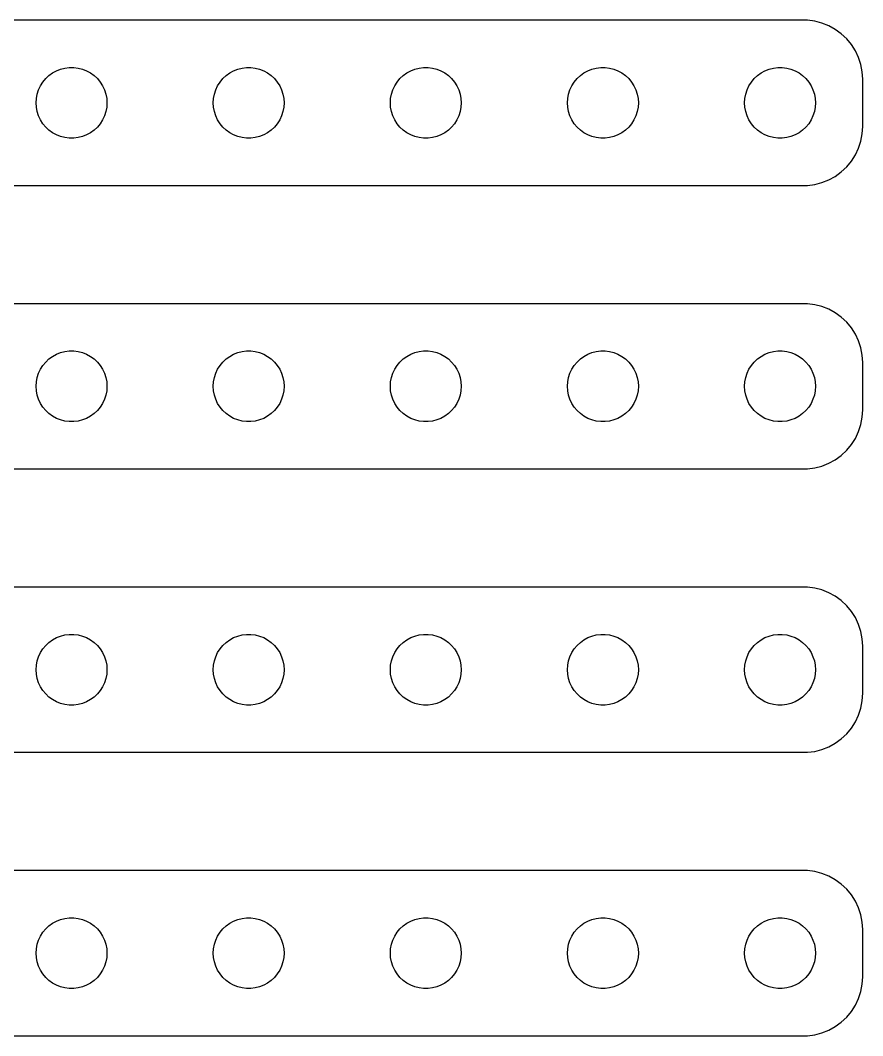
# Model space of a CAD drawing. Header units: metres. Extents: x -67 to 67, y 65 to 151.
# Drawn here: x -4.3 to 67, y 65 to 151 of the extents above; entities that cross this region are included whole.
import ezdxf

# ---------------------------------------------------------------- set-up
doc = ezdxf.new("R2010")
doc.units = ezdxf.units.M

msp = doc.modelspace()

# ---------------------------------------------------------------- linework, layer by layer
for p, q in [((62.3139, 150.99), (-62.3139, 150.99)), ((62.9369, 150.911), (62.3139, 150.99)), ((63.5451, 150.755), (62.9369, 150.911)), ((64.1289, 150.524), (63.5451, 150.755)), ((64.6791, 150.222), (64.1289, 150.524)), ((65.1871, 149.853), (64.6791, 150.222)), ((65.6448, 149.423), (65.1871, 149.853)), ((66.0451, 148.939), (65.6448, 149.423)), ((66.3815, 148.409), (66.0451, 148.939)), ((66.6489, 147.841), (66.3815, 148.409)), ((66.8429, 147.243), (66.6489, 147.841)), ((66.9606, 146.627), (66.8429, 147.243)), ((-2.1869, 146.054), (-1.91226, 146.312)), ((-1.91226, 146.312), (-1.60747, 146.533)), ((-1.60747, 146.533), (-1.27733, 146.714)), ((-1.27733, 146.714), (-0.92705, 146.853)), ((-0.92705, 146.853), (-0.56213, 146.947)), ((-0.56213, 146.947), (-0.18837, 146.994)), ((-0.18837, 146.994), (0.18837, 146.994)), ((0.18837, 146.994), (0.56213, 146.947)), ((0.56213, 146.947), (0.92705, 146.853)), ((0.92705, 146.853), (1.27733, 146.714)), ((1.27733, 146.714), (1.60747, 146.533)), ((1.60747, 146.533), (1.91226, 146.312)), ((1.91226, 146.312), (2.1869, 146.054)), ((12.8131, 146.054), (13.0877, 146.312)), ((13.0877, 146.312), (13.3925, 146.533)), ((13.3925, 146.533), (13.7227, 146.714)), ((13.7227, 146.714), (14.0729, 146.853)), ((14.0729, 146.853), (14.4379, 146.947)), ((14.4379, 146.947), (14.8116, 146.994)), ((14.8116, 146.994), (15.1884, 146.994)), ((15.1884, 146.994), (15.5621, 146.947)), ((15.5621, 146.947), (15.927, 146.853)), ((15.927, 146.853), (16.2773, 146.714)), ((16.2773, 146.714), (16.6075, 146.533)), ((16.6075, 146.533), (16.9123, 146.312)), ((16.9123, 146.312), (17.1869, 146.054)), ((27.8131, 146.054), (28.0877, 146.312)), ((28.0877, 146.312), (28.3925, 146.533)), ((28.3925, 146.533), (28.7227, 146.714)), ((28.7227, 146.714), (29.0729, 146.853)), ((29.0729, 146.853), (29.4379, 146.947)), ((29.4379, 146.947), (29.8116, 146.994)), ((29.8116, 146.994), (30.1884, 146.994)), ((30.1884, 146.994), (30.5621, 146.947)), ((30.5621, 146.947), (30.927, 146.853)), ((30.927, 146.853), (31.2773, 146.714)), ((31.2773, 146.714), (31.6075, 146.533)), ((31.6075, 146.533), (31.9123, 146.312)), ((31.9123, 146.312), (32.1869, 146.054)), ((42.8131, 146.054), (43.0877, 146.312)), ((43.0877, 146.312), (43.3925, 146.533)), ((43.3925, 146.533), (43.7227, 146.714)), ((43.7227, 146.714), (44.0729, 146.853)), ((44.0729, 146.853), (44.4379, 146.947)), ((44.4379, 146.947), (44.8116, 146.994)), ((44.8116, 146.994), (45.1884, 146.994)), ((45.1884, 146.994), (45.5621, 146.947)), ((45.5621, 146.947), (45.927, 146.853)), ((45.927, 146.853), (46.2773, 146.714)), ((46.2773, 146.714), (46.6075, 146.533)), ((46.6075, 146.533), (46.9123, 146.312)), ((46.9123, 146.312), (47.1869, 146.054)), ((57.8131, 146.054), (58.0877, 146.312)), ((58.0877, 146.312), (58.3925, 146.533)), ((58.3925, 146.533), (58.7227, 146.714)), ((58.7227, 146.714), (59.0729, 146.853)), ((59.0729, 146.853), (59.4379, 146.947)), ((59.4379, 146.947), (59.8116, 146.994)), ((59.8116, 146.994), (60.1884, 146.994)), ((60.1884, 146.994), (60.5621, 146.947)), ((60.5621, 146.947), (60.927, 146.853)), ((60.927, 146.853), (61.2773, 146.714)), ((61.2773, 146.714), (61.6075, 146.533)), ((61.6075, 146.533), (61.9123, 146.312)), ((61.9123, 146.312), (62.1869, 146.054)), ((67, 146), (66.9606, 146.627)), ((-2.78932, 145.104), (-2.62891, 145.445)), ((-2.62891, 145.445), (-2.42705, 145.763)), ((-2.42705, 145.763), (-2.1869, 146.054)), ((2.1869, 146.054), (2.42705, 145.763)), ((2.42705, 145.763), (2.62891, 145.445)), ((2.62891, 145.445), (2.78932, 145.104)), ((12.2107, 145.104), (12.3711, 145.445)), ((12.3711, 145.445), (12.5729, 145.763)), ((12.5729, 145.763), (12.8131, 146.054)), ((17.1869, 146.054), (17.427, 145.763)), ((17.427, 145.763), (17.6289, 145.445)), ((17.6289, 145.445), (17.7893, 145.104)), ((27.2107, 145.104), (27.3711, 145.445)), ((27.3711, 145.445), (27.5729, 145.763)), ((27.5729, 145.763), (27.8131, 146.054)), ((32.1869, 146.054), (32.427, 145.763)), ((32.427, 145.763), (32.6289, 145.445)), ((32.6289, 145.445), (32.7893, 145.104)), ((42.2107, 145.104), (42.3711, 145.445)), ((42.3711, 145.445), (42.5729, 145.763)), ((42.5729, 145.763), (42.8131, 146.054)), ((47.1869, 146.054), (47.427, 145.763)), ((47.427, 145.763), (47.6289, 145.445)), ((47.6289, 145.445), (47.7893, 145.104)), ((57.2107, 145.104), (57.3711, 145.445)), ((57.3711, 145.445), (57.5729, 145.763)), ((57.5729, 145.763), (57.8131, 146.054)), ((62.1869, 146.054), (62.427, 145.763)), ((62.427, 145.763), (62.6289, 145.445)), ((62.6289, 145.445), (62.7893, 145.104)), ((67, 142), (67, 146)), ((-2.97633, 144.376), (-2.90575, 144.746)), ((-2.90575, 144.746), (-2.78932, 145.104)), ((2.78932, 145.104), (2.90575, 144.746)), ((2.90575, 144.746), (2.97633, 144.376)), ((12.0237, 144.376), (12.0942, 144.746)), ((12.0942, 144.746), (12.2107, 145.104)), ((17.7893, 145.104), (17.9057, 144.746)), ((17.9057, 144.746), (17.9763, 144.376)), ((27.0237, 144.376), (27.0942, 144.746)), ((27.0942, 144.746), (27.2107, 145.104)), ((32.7893, 145.104), (32.9057, 144.746)), ((32.9057, 144.746), (32.9763, 144.376)), ((42.0237, 144.376), (42.0942, 144.746)), ((42.0942, 144.746), (42.2107, 145.104)), ((47.7893, 145.104), (47.9057, 144.746)), ((47.9057, 144.746), (47.9763, 144.376)), ((57.0237, 144.376), (57.0942, 144.746)), ((57.0942, 144.746), (57.2107, 145.104)), ((62.7893, 145.104), (62.9057, 144.746)), ((62.9057, 144.746), (62.9763, 144.376)), ((-3, 144), (-2.97633, 144.376)), ((-2.97633, 143.624), (-3, 144)), ((-2.90575, 143.254), (-2.97633, 143.624)), ((2.97633, 143.624), (2.90575, 143.254)), ((2.97633, 144.376), (3, 144)), ((3, 144), (2.97633, 143.624)), ((12, 144), (12.0237, 144.376)), ((12.0237, 143.624), (12, 144)), ((12.0942, 143.254), (12.0237, 143.624)), ((17.9763, 143.624), (17.9057, 143.254)), ((17.9763, 144.376), (18, 144)), ((18, 144), (17.9763, 143.624)), ((27, 144), (27.0237, 144.376)), ((27.0237, 143.624), (27, 144)), ((27.0942, 143.254), (27.0237, 143.624)), ((32.9763, 143.624), (32.9057, 143.254)), ((32.9763, 144.376), (33, 144)), ((33, 144), (32.9763, 143.624)), ((42, 144), (42.0237, 144.376)), ((42.0237, 143.624), (42, 144)), ((42.0942, 143.254), (42.0237, 143.624)), ((47.9763, 143.624), (47.9057, 143.254)), ((47.9763, 144.376), (48, 144)), ((48, 144), (47.9763, 143.624)), ((57, 144), (57.0237, 144.376)), ((57.0237, 143.624), (57, 144)), ((57.0942, 143.254), (57.0237, 143.624)), ((62.9763, 143.624), (62.9057, 143.254)), ((62.9763, 144.376), (63, 144)), ((63, 144), (62.9763, 143.624)), ((-2.78932, 142.896), (-2.90575, 143.254)), ((-2.62891, 142.555), (-2.78932, 142.896)), ((2.78932, 142.896), (2.62891, 142.555)), ((2.90575, 143.254), (2.78932, 142.896)), ((12.2107, 142.896), (12.0942, 143.254)), ((12.3711, 142.555), (12.2107, 142.896)), ((17.7893, 142.896), (17.6289, 142.555)), ((17.9057, 143.254), (17.7893, 142.896)), ((27.2107, 142.896), (27.0942, 143.254)), ((27.3711, 142.555), (27.2107, 142.896)), ((32.7893, 142.896), (32.6289, 142.555)), ((32.9057, 143.254), (32.7893, 142.896)), ((42.2107, 142.896), (42.0942, 143.254)), ((42.3711, 142.555), (42.2107, 142.896)), ((47.7893, 142.896), (47.6289, 142.555)), ((47.9057, 143.254), (47.7893, 142.896)), ((57.2107, 142.896), (57.0942, 143.254)), ((57.3711, 142.555), (57.2107, 142.896)), ((62.7893, 142.896), (62.6289, 142.555)), ((62.9057, 143.254), (62.7893, 142.896)), ((-2.42705, 142.237), (-2.62891, 142.555)), ((-2.1869, 141.946), (-2.42705, 142.237)), ((-1.91226, 141.688), (-2.1869, 141.946)), ((2.1869, 141.946), (1.91226, 141.688)), ((2.42705, 142.237), (2.1869, 141.946)), ((2.62891, 142.555), (2.42705, 142.237)), ((12.5729, 142.237), (12.3711, 142.555)), ((12.8131, 141.946), (12.5729, 142.237)), ((13.0877, 141.688), (12.8131, 141.946)), ((17.1869, 141.946), (16.9123, 141.688)), ((17.427, 142.237), (17.1869, 141.946)), ((17.6289, 142.555), (17.427, 142.237)), ((27.5729, 142.237), (27.3711, 142.555)), ((27.8131, 141.946), (27.5729, 142.237)), ((28.0877, 141.688), (27.8131, 141.946)), ((32.1869, 141.946), (31.9123, 141.688)), ((32.427, 142.237), (32.1869, 141.946)), ((32.6289, 142.555), (32.427, 142.237)), ((42.5729, 142.237), (42.3711, 142.555)), ((42.8131, 141.946), (42.5729, 142.237)), ((43.0877, 141.688), (42.8131, 141.946)), ((47.1869, 141.946), (46.9123, 141.688)), ((47.427, 142.237), (47.1869, 141.946)), ((47.6289, 142.555), (47.427, 142.237)), ((57.5729, 142.237), (57.3711, 142.555)), ((57.8131, 141.946), (57.5729, 142.237)), ((58.0877, 141.688), (57.8131, 141.946)), ((62.1869, 141.946), (61.9123, 141.688)), ((62.427, 142.237), (62.1869, 141.946)), ((62.6289, 142.555), (62.427, 142.237)), ((66.9606, 141.373), (67, 142)), ((-1.60747, 141.467), (-1.91226, 141.688)), ((-1.27733, 141.286), (-1.60747, 141.467)), ((-0.92705, 141.147), (-1.27733, 141.286)), ((-0.56213, 141.053), (-0.92705, 141.147)), ((-0.18837, 141.006), (-0.56213, 141.053)), ((0.56213, 141.053), (0.18837, 141.006)), ((0.92705, 141.147), (0.56213, 141.053)), ((1.27733, 141.286), (0.92705, 141.147)), ((1.60747, 141.467), (1.27733, 141.286)), ((1.91226, 141.688), (1.60747, 141.467)), ((13.3925, 141.467), (13.0877, 141.688)), ((13.7227, 141.286), (13.3925, 141.467)), ((14.0729, 141.147), (13.7227, 141.286)), ((14.4379, 141.053), (14.0729, 141.147)), ((14.8116, 141.006), (14.4379, 141.053)), ((15.5621, 141.053), (15.1884, 141.006)), ((15.927, 141.147), (15.5621, 141.053)), ((16.2773, 141.286), (15.927, 141.147)), ((16.6075, 141.467), (16.2773, 141.286)), ((16.9123, 141.688), (16.6075, 141.467)), ((28.3925, 141.467), (28.0877, 141.688)), ((28.7227, 141.286), (28.3925, 141.467)), ((29.0729, 141.147), (28.7227, 141.286)), ((29.4379, 141.053), (29.0729, 141.147)), ((29.8116, 141.006), (29.4379, 141.053)), ((30.5621, 141.053), (30.1884, 141.006)), ((30.927, 141.147), (30.5621, 141.053)), ((31.2773, 141.286), (30.927, 141.147)), ((31.6075, 141.467), (31.2773, 141.286)), ((31.9123, 141.688), (31.6075, 141.467)), ((43.3925, 141.467), (43.0877, 141.688)), ((43.7227, 141.286), (43.3925, 141.467)), ((44.0729, 141.147), (43.7227, 141.286)), ((44.4379, 141.053), (44.0729, 141.147)), ((44.8116, 141.006), (44.4379, 141.053)), ((45.5621, 141.053), (45.1884, 141.006)), ((45.927, 141.147), (45.5621, 141.053)), ((46.2773, 141.286), (45.927, 141.147)), ((46.6075, 141.467), (46.2773, 141.286)), ((46.9123, 141.688), (46.6075, 141.467)), ((58.3925, 141.467), (58.0877, 141.688)), ((58.7227, 141.286), (58.3925, 141.467)), ((59.0729, 141.147), (58.7227, 141.286)), ((59.4379, 141.053), (59.0729, 141.147)), ((59.8116, 141.006), (59.4379, 141.053)), ((60.5621, 141.053), (60.1884, 141.006)), ((60.927, 141.147), (60.5621, 141.053)), ((61.2773, 141.286), (60.927, 141.147)), ((61.6075, 141.467), (61.2773, 141.286)), ((61.9123, 141.688), (61.6075, 141.467)), ((66.8429, 140.757), (66.9606, 141.373)), ((0.18837, 141.006), (-0.18837, 141.006)), ((15.1884, 141.006), (14.8116, 141.006)), ((30.1884, 141.006), (29.8116, 141.006)), ((45.1884, 141.006), (44.8116, 141.006)), ((60.1884, 141.006), (59.8116, 141.006)), ((66.3815, 139.591), (66.6489, 140.159)), ((66.6489, 140.159), (66.8429, 140.757)), ((66.0451, 139.061), (66.3815, 139.591)), ((65.1871, 138.147), (65.6448, 138.577)), ((65.6448, 138.577), (66.0451, 139.061)), ((64.1289, 137.476), (64.6791, 137.778)), ((64.6791, 137.778), (65.1871, 138.147)), ((-62.3139, 137.01), (62.3139, 137.01)), ((62.3139, 137.01), (62.9369, 137.089)), ((62.9369, 137.089), (63.5451, 137.245)), ((63.5451, 137.245), (64.1289, 137.476)), ((62.3139, 126.99), (-62.3139, 126.99)), ((62.9369, 126.911), (62.3139, 126.99)), ((63.5451, 126.755), (62.9369, 126.911)), ((64.1289, 126.524), (63.5451, 126.755)), ((64.6791, 126.222), (64.1289, 126.524)), ((65.1871, 125.853), (64.6791, 126.222)), ((65.6448, 125.423), (65.1871, 125.853)), ((66.0451, 124.939), (65.6448, 125.423)), ((66.3815, 124.409), (66.0451, 124.939)), ((66.6489, 123.841), (66.3815, 124.409)), ((66.8429, 123.243), (66.6489, 123.841)), ((-0.56213, 122.947), (-0.18837, 122.994)), ((-0.18837, 122.994), (0.18837, 122.994)), ((0.18837, 122.994), (0.56213, 122.947)), ((14.4379, 122.947), (14.8116, 122.994)), ((14.8116, 122.994), (15.1884, 122.994)), ((15.1884, 122.994), (15.5621, 122.947)), ((29.4379, 122.947), (29.8116, 122.994)), ((29.8116, 122.994), (30.1884, 122.994)), ((30.1884, 122.994), (30.5621, 122.947)), ((44.4379, 122.947), (44.8116, 122.994)), ((44.8116, 122.994), (45.1884, 122.994)), ((45.1884, 122.994), (45.5621, 122.947)), ((59.4379, 122.947), (59.8116, 122.994)), ((59.8116, 122.994), (60.1884, 122.994)), ((60.1884, 122.994), (60.5621, 122.947)), ((66.9606, 122.627), (66.8429, 123.243)), ((-2.1869, 122.054), (-1.91226, 122.312)), ((-1.91226, 122.312), (-1.60747, 122.533)), ((-1.60747, 122.533), (-1.27733, 122.714)), ((-1.27733, 122.714), (-0.92705, 122.853)), ((-0.92705, 122.853), (-0.56213, 122.947)), ((0.56213, 122.947), (0.92705, 122.853)), ((0.92705, 122.853), (1.27733, 122.714)), ((1.27733, 122.714), (1.60747, 122.533)), ((1.60747, 122.533), (1.91226, 122.312)), ((1.91226, 122.312), (2.1869, 122.054)), ((12.8131, 122.054), (13.0877, 122.312)), ((13.0877, 122.312), (13.3925, 122.533)), ((13.3925, 122.533), (13.7227, 122.714)), ((13.7227, 122.714), (14.0729, 122.853)), ((14.0729, 122.853), (14.4379, 122.947)), ((15.5621, 122.947), (15.927, 122.853)), ((15.927, 122.853), (16.2773, 122.714)), ((16.2773, 122.714), (16.6075, 122.533)), ((16.6075, 122.533), (16.9123, 122.312)), ((16.9123, 122.312), (17.1869, 122.054)), ((27.8131, 122.054), (28.0877, 122.312)), ((28.0877, 122.312), (28.3925, 122.533)), ((28.3925, 122.533), (28.7227, 122.714)), ((28.7227, 122.714), (29.0729, 122.853)), ((29.0729, 122.853), (29.4379, 122.947)), ((30.5621, 122.947), (30.927, 122.853)), ((30.927, 122.853), (31.2773, 122.714)), ((31.2773, 122.714), (31.6075, 122.533)), ((31.6075, 122.533), (31.9123, 122.312)), ((31.9123, 122.312), (32.1869, 122.054)), ((42.8131, 122.054), (43.0877, 122.312)), ((43.0877, 122.312), (43.3925, 122.533)), ((43.3925, 122.533), (43.7227, 122.714)), ((43.7227, 122.714), (44.0729, 122.853)), ((44.0729, 122.853), (44.4379, 122.947)), ((45.5621, 122.947), (45.927, 122.853)), ((45.927, 122.853), (46.2773, 122.714)), ((46.2773, 122.714), (46.6075, 122.533)), ((46.6075, 122.533), (46.9123, 122.312)), ((46.9123, 122.312), (47.1869, 122.054)), ((57.8131, 122.054), (58.0877, 122.312)), ((58.0877, 122.312), (58.3925, 122.533)), ((58.3925, 122.533), (58.7227, 122.714)), ((58.7227, 122.714), (59.0729, 122.853)), ((59.0729, 122.853), (59.4379, 122.947)), ((60.5621, 122.947), (60.927, 122.853)), ((60.927, 122.853), (61.2773, 122.714)), ((61.2773, 122.714), (61.6075, 122.533)), ((61.6075, 122.533), (61.9123, 122.312)), ((61.9123, 122.312), (62.1869, 122.054)), ((67, 122), (66.9606, 122.627)), ((-2.78932, 121.104), (-2.62891, 121.445)), ((-2.62891, 121.445), (-2.42705, 121.763)), ((-2.42705, 121.763), (-2.1869, 122.054)), ((2.1869, 122.054), (2.42705, 121.763)), ((2.42705, 121.763), (2.62891, 121.445)), ((2.62891, 121.445), (2.78932, 121.104)), ((12.2107, 121.104), (12.3711, 121.445)), ((12.3711, 121.445), (12.5729, 121.763)), ((12.5729, 121.763), (12.8131, 122.054)), ((17.1869, 122.054), (17.427, 121.763)), ((17.427, 121.763), (17.6289, 121.445)), ((17.6289, 121.445), (17.7893, 121.104)), ((27.2107, 121.104), (27.3711, 121.445)), ((27.3711, 121.445), (27.5729, 121.763)), ((27.5729, 121.763), (27.8131, 122.054)), ((32.1869, 122.054), (32.427, 121.763)), ((32.427, 121.763), (32.6289, 121.445)), ((32.6289, 121.445), (32.7893, 121.104)), ((42.2107, 121.104), (42.3711, 121.445)), ((42.3711, 121.445), (42.5729, 121.763)), ((42.5729, 121.763), (42.8131, 122.054)), ((47.1869, 122.054), (47.427, 121.763)), ((47.427, 121.763), (47.6289, 121.445)), ((47.6289, 121.445), (47.7893, 121.104)), ((57.2107, 121.104), (57.3711, 121.445)), ((57.3711, 121.445), (57.5729, 121.763)), ((57.5729, 121.763), (57.8131, 122.054)), ((62.1869, 122.054), (62.427, 121.763)), ((62.427, 121.763), (62.6289, 121.445)), ((62.6289, 121.445), (62.7893, 121.104)), ((67, 118), (67, 122)), ((-3, 120), (-2.97633, 120.376)), ((-2.97633, 120.376), (-2.90575, 120.746)), ((-2.90575, 120.746), (-2.78932, 121.104)), ((2.78932, 121.104), (2.90575, 120.746)), ((2.90575, 120.746), (2.97633, 120.376)), ((2.97633, 120.376), (3, 120)), ((12, 120), (12.0237, 120.376)), ((12.0237, 120.376), (12.0942, 120.746)), ((12.0942, 120.746), (12.2107, 121.104)), ((17.7893, 121.104), (17.9057, 120.746)), ((17.9057, 120.746), (17.9763, 120.376)), ((17.9763, 120.376), (18, 120)), ((27, 120), (27.0237, 120.376)), ((27.0237, 120.376), (27.0942, 120.746)), ((27.0942, 120.746), (27.2107, 121.104)), ((32.7893, 121.104), (32.9057, 120.746)), ((32.9057, 120.746), (32.9763, 120.376)), ((32.9763, 120.376), (33, 120)), ((42, 120), (42.0237, 120.376)), ((42.0237, 120.376), (42.0942, 120.746)), ((42.0942, 120.746), (42.2107, 121.104)), ((47.7893, 121.104), (47.9057, 120.746)), ((47.9057, 120.746), (47.9763, 120.376)), ((47.9763, 120.376), (48, 120)), ((57, 120), (57.0237, 120.376)), ((57.0237, 120.376), (57.0942, 120.746)), ((57.0942, 120.746), (57.2107, 121.104)), ((62.7893, 121.104), (62.9057, 120.746)), ((62.9057, 120.746), (62.9763, 120.376)), ((62.9763, 120.376), (63, 120)), ((-2.97633, 119.624), (-3, 120)), ((-2.90575, 119.254), (-2.97633, 119.624)), ((2.97633, 119.624), (2.90575, 119.254)), ((3, 120), (2.97633, 119.624)), ((12.0237, 119.624), (12, 120)), ((12.0942, 119.254), (12.0237, 119.624)), ((17.9763, 119.624), (17.9057, 119.254)), ((18, 120), (17.9763, 119.624)), ((27.0237, 119.624), (27, 120)), ((27.0942, 119.254), (27.0237, 119.624)), ((32.9763, 119.624), (32.9057, 119.254)), ((33, 120), (32.9763, 119.624)), ((42.0237, 119.624), (42, 120)), ((42.0942, 119.254), (42.0237, 119.624)), ((47.9763, 119.624), (47.9057, 119.254)), ((48, 120), (47.9763, 119.624)), ((57.0237, 119.624), (57, 120)), ((57.0942, 119.254), (57.0237, 119.624)), ((62.9763, 119.624), (62.9057, 119.254)), ((63, 120), (62.9763, 119.624)), ((-2.78932, 118.896), (-2.90575, 119.254)), ((-2.62891, 118.555), (-2.78932, 118.896)), ((2.78932, 118.896), (2.62891, 118.555)), ((2.90575, 119.254), (2.78932, 118.896)), ((12.2107, 118.896), (12.0942, 119.254)), ((12.3711, 118.555), (12.2107, 118.896)), ((17.7893, 118.896), (17.6289, 118.555)), ((17.9057, 119.254), (17.7893, 118.896)), ((27.2107, 118.896), (27.0942, 119.254)), ((27.3711, 118.555), (27.2107, 118.896)), ((32.7893, 118.896), (32.6289, 118.555)), ((32.9057, 119.254), (32.7893, 118.896)), ((42.2107, 118.896), (42.0942, 119.254)), ((42.3711, 118.555), (42.2107, 118.896)), ((47.7893, 118.896), (47.6289, 118.555)), ((47.9057, 119.254), (47.7893, 118.896)), ((57.2107, 118.896), (57.0942, 119.254)), ((57.3711, 118.555), (57.2107, 118.896)), ((62.7893, 118.896), (62.6289, 118.555)), ((62.9057, 119.254), (62.7893, 118.896)), ((-2.42705, 118.237), (-2.62891, 118.555)), ((-2.1869, 117.946), (-2.42705, 118.237)), ((-1.91226, 117.688), (-2.1869, 117.946)), ((2.1869, 117.946), (1.91226, 117.688)), ((2.42705, 118.237), (2.1869, 117.946)), ((2.62891, 118.555), (2.42705, 118.237)), ((12.5729, 118.237), (12.3711, 118.555)), ((12.8131, 117.946), (12.5729, 118.237)), ((13.0877, 117.688), (12.8131, 117.946)), ((17.1869, 117.946), (16.9123, 117.688)), ((17.427, 118.237), (17.1869, 117.946)), ((17.6289, 118.555), (17.427, 118.237)), ((27.5729, 118.237), (27.3711, 118.555)), ((27.8131, 117.946), (27.5729, 118.237)), ((28.0877, 117.688), (27.8131, 117.946)), ((32.1869, 117.946), (31.9123, 117.688)), ((32.427, 118.237), (32.1869, 117.946)), ((32.6289, 118.555), (32.427, 118.237)), ((42.5729, 118.237), (42.3711, 118.555)), ((42.8131, 117.946), (42.5729, 118.237)), ((43.0877, 117.688), (42.8131, 117.946)), ((47.1869, 117.946), (46.9123, 117.688)), ((47.427, 118.237), (47.1869, 117.946)), ((47.6289, 118.555), (47.427, 118.237)), ((57.5729, 118.237), (57.3711, 118.555)), ((57.8131, 117.946), (57.5729, 118.237)), ((58.0877, 117.688), (57.8131, 117.946)), ((62.1869, 117.946), (61.9123, 117.688)), ((62.427, 118.237), (62.1869, 117.946)), ((62.6289, 118.555), (62.427, 118.237)), ((66.9606, 117.373), (67, 118)), ((-1.60747, 117.467), (-1.91226, 117.688)), ((-1.27733, 117.286), (-1.60747, 117.467)), ((-0.92705, 117.147), (-1.27733, 117.286)), ((-0.56213, 117.053), (-0.92705, 117.147)), ((-0.18837, 117.006), (-0.56213, 117.053)), ((0.18837, 117.006), (-0.18837, 117.006)), ((0.56213, 117.053), (0.18837, 117.006)), ((0.92705, 117.147), (0.56213, 117.053)), ((1.27733, 117.286), (0.92705, 117.147)), ((1.60747, 117.467), (1.27733, 117.286)), ((1.91226, 117.688), (1.60747, 117.467)), ((13.3925, 117.467), (13.0877, 117.688)), ((13.7227, 117.286), (13.3925, 117.467)), ((14.0729, 117.147), (13.7227, 117.286)), ((14.4379, 117.053), (14.0729, 117.147)), ((14.8116, 117.006), (14.4379, 117.053)), ((15.1884, 117.006), (14.8116, 117.006)), ((15.5621, 117.053), (15.1884, 117.006)), ((15.927, 117.147), (15.5621, 117.053)), ((16.2773, 117.286), (15.927, 117.147)), ((16.6075, 117.467), (16.2773, 117.286)), ((16.9123, 117.688), (16.6075, 117.467)), ((28.3925, 117.467), (28.0877, 117.688)), ((28.7227, 117.286), (28.3925, 117.467)), ((29.0729, 117.147), (28.7227, 117.286)), ((29.4379, 117.053), (29.0729, 117.147)), ((29.8116, 117.006), (29.4379, 117.053)), ((30.1884, 117.006), (29.8116, 117.006)), ((30.5621, 117.053), (30.1884, 117.006)), ((30.927, 117.147), (30.5621, 117.053)), ((31.2773, 117.286), (30.927, 117.147)), ((31.6075, 117.467), (31.2773, 117.286)), ((31.9123, 117.688), (31.6075, 117.467)), ((43.3925, 117.467), (43.0877, 117.688)), ((43.7227, 117.286), (43.3925, 117.467)), ((44.0729, 117.147), (43.7227, 117.286)), ((44.4379, 117.053), (44.0729, 117.147)), ((44.8116, 117.006), (44.4379, 117.053)), ((45.1884, 117.006), (44.8116, 117.006)), ((45.5621, 117.053), (45.1884, 117.006)), ((45.927, 117.147), (45.5621, 117.053)), ((46.2773, 117.286), (45.927, 117.147)), ((46.6075, 117.467), (46.2773, 117.286)), ((46.9123, 117.688), (46.6075, 117.467)), ((58.3925, 117.467), (58.0877, 117.688)), ((58.7227, 117.286), (58.3925, 117.467)), ((59.0729, 117.147), (58.7227, 117.286)), ((59.4379, 117.053), (59.0729, 117.147)), ((59.8116, 117.006), (59.4379, 117.053)), ((60.1884, 117.006), (59.8116, 117.006)), ((60.5621, 117.053), (60.1884, 117.006)), ((60.927, 117.147), (60.5621, 117.053)), ((61.2773, 117.286), (60.927, 117.147)), ((61.6075, 117.467), (61.2773, 117.286)), ((61.9123, 117.688), (61.6075, 117.467)), ((66.8429, 116.757), (66.9606, 117.373)), ((66.3815, 115.591), (66.6489, 116.159)), ((66.6489, 116.159), (66.8429, 116.757)), ((66.0451, 115.061), (66.3815, 115.591)), ((65.1871, 114.147), (65.6448, 114.577)), ((65.6448, 114.577), (66.0451, 115.061)), ((64.1289, 113.476), (64.6791, 113.778)), ((64.6791, 113.778), (65.1871, 114.147)), ((-62.3139, 113.01), (62.3139, 113.01)), ((62.3139, 113.01), (62.9369, 113.089)), ((62.9369, 113.089), (63.5451, 113.245)), ((63.5451, 113.245), (64.1289, 113.476)), ((62.3139, 102.99), (-62.3139, 102.99)), ((62.9369, 102.911), (62.3139, 102.99)), ((63.5451, 102.755), (62.9369, 102.911)), ((64.1289, 102.524), (63.5451, 102.755)), ((64.6791, 102.222), (64.1289, 102.524)), ((65.1871, 101.853), (64.6791, 102.222)), ((65.6448, 101.423), (65.1871, 101.853)), ((66.0451, 100.939), (65.6448, 101.423)), ((66.3815, 100.409), (66.0451, 100.939)), ((66.6489, 99.8406), (66.3815, 100.409)), ((66.8429, 99.2434), (66.6489, 99.8406)), ((-0.92705, 98.8532), (-0.56213, 98.9469)), ((-0.56213, 98.9469), (-0.18837, 98.9941)), ((-0.18837, 98.9941), (0.18837, 98.9941)), ((0.18837, 98.9941), (0.56213, 98.9469)), ((0.56213, 98.9469), (0.92705, 98.8532)), ((14.0729, 98.8532), (14.4379, 98.9469)), ((14.4379, 98.9469), (14.8116, 98.9941)), ((14.8116, 98.9941), (15.1884, 98.9941)), ((15.1884, 98.9941), (15.5621, 98.9469)), ((15.5621, 98.9469), (15.927, 98.8532)), ((29.0729, 98.8532), (29.4379, 98.9469)), ((29.4379, 98.9469), (29.8116, 98.9941)), ((29.8116, 98.9941), (30.1884, 98.9941)), ((30.1884, 98.9941), (30.5621, 98.9469)), ((30.5621, 98.9469), (30.927, 98.8532)), ((44.0729, 98.8532), (44.4379, 98.9469)), ((44.4379, 98.9469), (44.8116, 98.9941)), ((44.8116, 98.9941), (45.1884, 98.9941)), ((45.1884, 98.9941), (45.5621, 98.9469)), ((45.5621, 98.9469), (45.927, 98.8532)), ((59.0729, 98.8532), (59.4379, 98.9469)), ((59.4379, 98.9469), (59.8116, 98.9941)), ((59.8116, 98.9941), (60.1884, 98.9941)), ((60.1884, 98.9941), (60.5621, 98.9469)), ((60.5621, 98.9469), (60.927, 98.8532)), ((66.9606, 98.6267), (66.8429, 99.2434)), ((-2.42705, 97.7634), (-2.1869, 98.0536)), ((-2.1869, 98.0536), (-1.91226, 98.3115)), ((-1.91226, 98.3115), (-1.60747, 98.533)), ((-1.60747, 98.533), (-1.27733, 98.7145)), ((-1.27733, 98.7145), (-0.92705, 98.8532)), ((0.92705, 98.8532), (1.27733, 98.7145)), ((1.27733, 98.7145), (1.60747, 98.533)), ((1.60747, 98.533), (1.91226, 98.3115)), ((1.91226, 98.3115), (2.1869, 98.0536)), ((2.1869, 98.0536), (2.42705, 97.7634)), ((12.5729, 97.7634), (12.8131, 98.0536)), ((12.8131, 98.0536), (13.0877, 98.3115)), ((13.0877, 98.3115), (13.3925, 98.533)), ((13.3925, 98.533), (13.7227, 98.7145)), ((13.7227, 98.7145), (14.0729, 98.8532)), ((15.927, 98.8532), (16.2773, 98.7145)), ((16.2773, 98.7145), (16.6075, 98.533)), ((16.6075, 98.533), (16.9123, 98.3115)), ((16.9123, 98.3115), (17.1869, 98.0536)), ((17.1869, 98.0536), (17.427, 97.7634)), ((27.5729, 97.7634), (27.8131, 98.0536)), ((27.8131, 98.0536), (28.0877, 98.3115)), ((28.0877, 98.3115), (28.3925, 98.533)), ((28.3925, 98.533), (28.7227, 98.7145)), ((28.7227, 98.7145), (29.0729, 98.8532)), ((30.927, 98.8532), (31.2773, 98.7145)), ((31.2773, 98.7145), (31.6075, 98.533)), ((31.6075, 98.533), (31.9123, 98.3115)), ((31.9123, 98.3115), (32.1869, 98.0536)), ((32.1869, 98.0536), (32.427, 97.7634)), ((42.5729, 97.7634), (42.8131, 98.0536)), ((42.8131, 98.0536), (43.0877, 98.3115)), ((43.0877, 98.3115), (43.3925, 98.533)), ((43.3925, 98.533), (43.7227, 98.7145)), ((43.7227, 98.7145), (44.0729, 98.8532)), ((45.927, 98.8532), (46.2773, 98.7145)), ((46.2773, 98.7145), (46.6075, 98.533)), ((46.6075, 98.533), (46.9123, 98.3115)), ((46.9123, 98.3115), (47.1869, 98.0536)), ((47.1869, 98.0536), (47.427, 97.7634)), ((57.5729, 97.7634), (57.8131, 98.0536)), ((57.8131, 98.0536), (58.0877, 98.3115)), ((58.0877, 98.3115), (58.3925, 98.533)), ((58.3925, 98.533), (58.7227, 98.7145)), ((58.7227, 98.7145), (59.0729, 98.8532)), ((60.927, 98.8532), (61.2773, 98.7145)), ((61.2773, 98.7145), (61.6075, 98.533)), ((61.6075, 98.533), (61.9123, 98.3115)), ((61.9123, 98.3115), (62.1869, 98.0536)), ((62.1869, 98.0536), (62.427, 97.7634)), ((67, 98), (66.9606, 98.6267)), ((-2.78932, 97.1044), (-2.62891, 97.4453)), ((-2.62891, 97.4453), (-2.42705, 97.7634)), ((2.42705, 97.7634), (2.62891, 97.4453)), ((2.62891, 97.4453), (2.78932, 97.1044)), ((12.2107, 97.1044), (12.3711, 97.4453)), ((12.3711, 97.4453), (12.5729, 97.7634)), ((17.427, 97.7634), (17.6289, 97.4453)), ((17.6289, 97.4453), (17.7893, 97.1044)), ((27.2107, 97.1044), (27.3711, 97.4453)), ((27.3711, 97.4453), (27.5729, 97.7634)), ((32.427, 97.7634), (32.6289, 97.4453)), ((32.6289, 97.4453), (32.7893, 97.1044)), ((42.2107, 97.1044), (42.3711, 97.4453)), ((42.3711, 97.4453), (42.5729, 97.7634)), ((47.427, 97.7634), (47.6289, 97.4453)), ((47.6289, 97.4453), (47.7893, 97.1044)), ((57.2107, 97.1044), (57.3711, 97.4453)), ((57.3711, 97.4453), (57.5729, 97.7634)), ((62.427, 97.7634), (62.6289, 97.4453)), ((62.6289, 97.4453), (62.7893, 97.1044)), ((67, 94), (67, 98)), ((-3, 96), (-2.97633, 96.376)), ((-2.97633, 96.376), (-2.90575, 96.7461)), ((-2.90575, 96.7461), (-2.78932, 97.1044)), ((2.78932, 97.1044), (2.90575, 96.7461)), ((2.90575, 96.7461), (2.97633, 96.376)), ((2.97633, 96.376), (3, 96)), ((12, 96), (12.0237, 96.376)), ((12.0237, 96.376), (12.0942, 96.7461)), ((12.0942, 96.7461), (12.2107, 97.1044)), ((17.7893, 97.1044), (17.9057, 96.7461)), ((17.9057, 96.7461), (17.9763, 96.376)), ((17.9763, 96.376), (18, 96)), ((27, 96), (27.0237, 96.376)), ((27.0237, 96.376), (27.0942, 96.7461)), ((27.0942, 96.7461), (27.2107, 97.1044)), ((32.7893, 97.1044), (32.9057, 96.7461)), ((32.9057, 96.7461), (32.9763, 96.376)), ((32.9763, 96.376), (33, 96)), ((42, 96), (42.0237, 96.376)), ((42.0237, 96.376), (42.0942, 96.7461)), ((42.0942, 96.7461), (42.2107, 97.1044)), ((47.7893, 97.1044), (47.9057, 96.7461)), ((47.9057, 96.7461), (47.9763, 96.376)), ((47.9763, 96.376), (48, 96)), ((57, 96), (57.0237, 96.376)), ((57.0237, 96.376), (57.0942, 96.7461)), ((57.0942, 96.7461), (57.2107, 97.1044)), ((62.7893, 97.1044), (62.9057, 96.7461)), ((62.9057, 96.7461), (62.9763, 96.376)), ((62.9763, 96.376), (63, 96)), ((-2.97633, 95.624), (-3, 96)), ((-2.90575, 95.2539), (-2.97633, 95.624)), ((2.97633, 95.624), (2.90575, 95.2539)), ((3, 96), (2.97633, 95.624)), ((12.0237, 95.624), (12, 96)), ((12.0942, 95.2539), (12.0237, 95.624)), ((17.9763, 95.624), (17.9057, 95.2539)), ((18, 96), (17.9763, 95.624)), ((27.0237, 95.624), (27, 96)), ((27.0942, 95.2539), (27.0237, 95.624)), ((32.9763, 95.624), (32.9057, 95.2539)), ((33, 96), (32.9763, 95.624)), ((42.0237, 95.624), (42, 96)), ((42.0942, 95.2539), (42.0237, 95.624)), ((47.9763, 95.624), (47.9057, 95.2539)), ((48, 96), (47.9763, 95.624)), ((57.0237, 95.624), (57, 96)), ((57.0942, 95.2539), (57.0237, 95.624)), ((62.9763, 95.624), (62.9057, 95.2539)), ((63, 96), (62.9763, 95.624)), ((-2.78932, 94.8956), (-2.90575, 95.2539)), ((-2.62891, 94.5547), (-2.78932, 94.8956)), ((2.78932, 94.8956), (2.62891, 94.5547)), ((2.90575, 95.2539), (2.78932, 94.8956)), ((12.2107, 94.8956), (12.0942, 95.2539)), ((12.3711, 94.5547), (12.2107, 94.8956)), ((17.7893, 94.8956), (17.6289, 94.5547)), ((17.9057, 95.2539), (17.7893, 94.8956)), ((27.2107, 94.8956), (27.0942, 95.2539)), ((27.3711, 94.5547), (27.2107, 94.8956)), ((32.7893, 94.8956), (32.6289, 94.5547)), ((32.9057, 95.2539), (32.7893, 94.8956)), ((42.2107, 94.8956), (42.0942, 95.2539)), ((42.3711, 94.5547), (42.2107, 94.8956)), ((47.7893, 94.8956), (47.6289, 94.5547)), ((47.9057, 95.2539), (47.7893, 94.8956)), ((57.2107, 94.8956), (57.0942, 95.2539)), ((57.3711, 94.5547), (57.2107, 94.8956)), ((62.7893, 94.8956), (62.6289, 94.5547)), ((62.9057, 95.2539), (62.7893, 94.8956)), ((-2.42705, 94.2366), (-2.62891, 94.5547)), ((-2.1869, 93.9464), (-2.42705, 94.2366)), ((-1.91226, 93.6885), (-2.1869, 93.9464)), ((2.1869, 93.9464), (1.91226, 93.6885)), ((2.42705, 94.2366), (2.1869, 93.9464)), ((2.62891, 94.5547), (2.42705, 94.2366)), ((12.5729, 94.2366), (12.3711, 94.5547)), ((12.8131, 93.9464), (12.5729, 94.2366)), ((13.0877, 93.6885), (12.8131, 93.9464)), ((17.1869, 93.9464), (16.9123, 93.6885)), ((17.427, 94.2366), (17.1869, 93.9464)), ((17.6289, 94.5547), (17.427, 94.2366)), ((27.5729, 94.2366), (27.3711, 94.5547)), ((27.8131, 93.9464), (27.5729, 94.2366)), ((28.0877, 93.6885), (27.8131, 93.9464)), ((32.1869, 93.9464), (31.9123, 93.6885)), ((32.427, 94.2366), (32.1869, 93.9464)), ((32.6289, 94.5547), (32.427, 94.2366)), ((42.5729, 94.2366), (42.3711, 94.5547)), ((42.8131, 93.9464), (42.5729, 94.2366)), ((43.0877, 93.6885), (42.8131, 93.9464)), ((47.1869, 93.9464), (46.9123, 93.6885)), ((47.427, 94.2366), (47.1869, 93.9464)), ((47.6289, 94.5547), (47.427, 94.2366)), ((57.5729, 94.2366), (57.3711, 94.5547)), ((57.8131, 93.9464), (57.5729, 94.2366)), ((58.0877, 93.6885), (57.8131, 93.9464)), ((62.1869, 93.9464), (61.9123, 93.6885)), ((62.427, 94.2366), (62.1869, 93.9464)), ((62.6289, 94.5547), (62.427, 94.2366)), ((66.9606, 93.3733), (67, 94)), ((-1.60747, 93.467), (-1.91226, 93.6885)), ((-1.27733, 93.2855), (-1.60747, 93.467)), ((-0.92705, 93.1468), (-1.27733, 93.2855)), ((-0.56213, 93.0531), (-0.92705, 93.1468)), ((-0.18837, 93.0059), (-0.56213, 93.0531)), ((0.18837, 93.0059), (-0.18837, 93.0059)), ((0.56213, 93.0531), (0.18837, 93.0059)), ((0.92705, 93.1468), (0.56213, 93.0531)), ((1.27733, 93.2855), (0.92705, 93.1468)), ((1.60747, 93.467), (1.27733, 93.2855)), ((1.91226, 93.6885), (1.60747, 93.467)), ((13.3925, 93.467), (13.0877, 93.6885)), ((13.7227, 93.2855), (13.3925, 93.467)), ((14.0729, 93.1468), (13.7227, 93.2855)), ((14.4379, 93.0531), (14.0729, 93.1468)), ((14.8116, 93.0059), (14.4379, 93.0531)), ((15.1884, 93.0059), (14.8116, 93.0059)), ((15.5621, 93.0531), (15.1884, 93.0059)), ((15.927, 93.1468), (15.5621, 93.0531)), ((16.2773, 93.2855), (15.927, 93.1468)), ((16.6075, 93.467), (16.2773, 93.2855)), ((16.9123, 93.6885), (16.6075, 93.467)), ((28.3925, 93.467), (28.0877, 93.6885)), ((28.7227, 93.2855), (28.3925, 93.467)), ((29.0729, 93.1468), (28.7227, 93.2855)), ((29.4379, 93.0531), (29.0729, 93.1468)), ((29.8116, 93.0059), (29.4379, 93.0531)), ((30.1884, 93.0059), (29.8116, 93.0059)), ((30.5621, 93.0531), (30.1884, 93.0059)), ((30.927, 93.1468), (30.5621, 93.0531)), ((31.2773, 93.2855), (30.927, 93.1468)), ((31.6075, 93.467), (31.2773, 93.2855)), ((31.9123, 93.6885), (31.6075, 93.467)), ((43.3925, 93.467), (43.0877, 93.6885)), ((43.7227, 93.2855), (43.3925, 93.467)), ((44.0729, 93.1468), (43.7227, 93.2855)), ((44.4379, 93.0531), (44.0729, 93.1468)), ((44.8116, 93.0059), (44.4379, 93.0531)), ((45.1884, 93.0059), (44.8116, 93.0059)), ((45.5621, 93.0531), (45.1884, 93.0059)), ((45.927, 93.1468), (45.5621, 93.0531)), ((46.2773, 93.2855), (45.927, 93.1468)), ((46.6075, 93.467), (46.2773, 93.2855)), ((46.9123, 93.6885), (46.6075, 93.467)), ((58.3925, 93.467), (58.0877, 93.6885)), ((58.7227, 93.2855), (58.3925, 93.467)), ((59.0729, 93.1468), (58.7227, 93.2855)), ((59.4379, 93.0531), (59.0729, 93.1468)), ((59.8116, 93.0059), (59.4379, 93.0531)), ((60.1884, 93.0059), (59.8116, 93.0059)), ((60.5621, 93.0531), (60.1884, 93.0059)), ((60.927, 93.1468), (60.5621, 93.0531)), ((61.2773, 93.2855), (60.927, 93.1468)), ((61.6075, 93.467), (61.2773, 93.2855)), ((61.9123, 93.6885), (61.6075, 93.467)), ((66.8429, 92.7566), (66.9606, 93.3733)), ((66.3815, 91.5912), (66.6489, 92.1594)), ((66.6489, 92.1594), (66.8429, 92.7566)), ((66.0451, 91.0611), (66.3815, 91.5912)), ((65.1871, 90.1474), (65.6448, 90.5773)), ((65.6448, 90.5773), (66.0451, 91.0611)), ((63.5451, 89.2447), (64.1289, 89.4759)), ((64.1289, 89.4759), (64.6791, 89.7784)), ((64.6791, 89.7784), (65.1871, 90.1474)), ((-62.3139, 89.0099), (62.3139, 89.0099)), ((62.3139, 89.0099), (62.9369, 89.0886)), ((62.9369, 89.0886), (63.5451, 89.2447)), ((62.3139, 78.9901), (-62.3139, 78.9901)), ((62.9369, 78.9114), (62.3139, 78.9901)), ((63.5451, 78.7553), (62.9369, 78.9114)), ((64.1289, 78.5241), (63.5451, 78.7553)), ((64.6791, 78.2216), (64.1289, 78.5241)), ((65.1871, 77.8526), (64.6791, 78.2216)), ((65.6448, 77.4227), (65.1871, 77.8526)), ((66.0451, 76.9389), (65.6448, 77.4227)), ((66.3815, 76.4088), (66.0451, 76.9389)), ((66.6489, 75.8406), (66.3815, 76.4088)), ((66.8429, 75.2434), (66.6489, 75.8406)), ((-1.27733, 74.7145), (-0.92705, 74.8532)), ((-0.92705, 74.8532), (-0.56213, 74.9469)), ((-0.56213, 74.9469), (-0.18837, 74.9941)), ((-0.18837, 74.9941), (0.18837, 74.9941)), ((0.18837, 74.9941), (0.56213, 74.9469)), ((0.56213, 74.9469), (0.92705, 74.8532)), ((0.92705, 74.8532), (1.27733, 74.7145)), ((13.7227, 74.7145), (14.0729, 74.8532)), ((14.0729, 74.8532), (14.4379, 74.9469)), ((14.4379, 74.9469), (14.8116, 74.9941)), ((14.8116, 74.9941), (15.1884, 74.9941)), ((15.1884, 74.9941), (15.5621, 74.9469)), ((15.5621, 74.9469), (15.927, 74.8532)), ((15.927, 74.8532), (16.2773, 74.7145)), ((28.7227, 74.7145), (29.0729, 74.8532)), ((29.0729, 74.8532), (29.4379, 74.9469)), ((29.4379, 74.9469), (29.8116, 74.9941)), ((29.8116, 74.9941), (30.1884, 74.9941)), ((30.1884, 74.9941), (30.5621, 74.9469)), ((30.5621, 74.9469), (30.927, 74.8532)), ((30.927, 74.8532), (31.2773, 74.7145)), ((43.7227, 74.7145), (44.0729, 74.8532)), ((44.0729, 74.8532), (44.4379, 74.9469)), ((44.4379, 74.9469), (44.8116, 74.9941)), ((44.8116, 74.9941), (45.1884, 74.9941)), ((45.1884, 74.9941), (45.5621, 74.9469)), ((45.5621, 74.9469), (45.927, 74.8532)), ((45.927, 74.8532), (46.2773, 74.7145)), ((58.7227, 74.7145), (59.0729, 74.8532)), ((59.0729, 74.8532), (59.4379, 74.9469)), ((59.4379, 74.9469), (59.8116, 74.9941)), ((59.8116, 74.9941), (60.1884, 74.9941)), ((60.1884, 74.9941), (60.5621, 74.9469)), ((60.5621, 74.9469), (60.927, 74.8532)), ((60.927, 74.8532), (61.2773, 74.7145)), ((66.9606, 74.6267), (66.8429, 75.2434)), ((-2.42705, 73.7634), (-2.1869, 74.0536)), ((-2.1869, 74.0536), (-1.91226, 74.3115)), ((-1.91226, 74.3115), (-1.60747, 74.533)), ((-1.60747, 74.533), (-1.27733, 74.7145)), ((1.27733, 74.7145), (1.60747, 74.533)), ((1.60747, 74.533), (1.91226, 74.3115)), ((1.91226, 74.3115), (2.1869, 74.0536)), ((2.1869, 74.0536), (2.42705, 73.7634)), ((12.5729, 73.7634), (12.8131, 74.0536)), ((12.8131, 74.0536), (13.0877, 74.3115)), ((13.0877, 74.3115), (13.3925, 74.533)), ((13.3925, 74.533), (13.7227, 74.7145)), ((16.2773, 74.7145), (16.6075, 74.533)), ((16.6075, 74.533), (16.9123, 74.3115)), ((16.9123, 74.3115), (17.1869, 74.0536)), ((17.1869, 74.0536), (17.427, 73.7634)), ((27.5729, 73.7634), (27.8131, 74.0536)), ((27.8131, 74.0536), (28.0877, 74.3115)), ((28.0877, 74.3115), (28.3925, 74.533)), ((28.3925, 74.533), (28.7227, 74.7145)), ((31.2773, 74.7145), (31.6075, 74.533)), ((31.6075, 74.533), (31.9123, 74.3115)), ((31.9123, 74.3115), (32.1869, 74.0536)), ((32.1869, 74.0536), (32.427, 73.7634)), ((42.5729, 73.7634), (42.8131, 74.0536)), ((42.8131, 74.0536), (43.0877, 74.3115)), ((43.0877, 74.3115), (43.3925, 74.533)), ((43.3925, 74.533), (43.7227, 74.7145)), ((46.2773, 74.7145), (46.6075, 74.533)), ((46.6075, 74.533), (46.9123, 74.3115)), ((46.9123, 74.3115), (47.1869, 74.0536)), ((47.1869, 74.0536), (47.427, 73.7634)), ((57.5729, 73.7634), (57.8131, 74.0536)), ((57.8131, 74.0536), (58.0877, 74.3115)), ((58.0877, 74.3115), (58.3925, 74.533)), ((58.3925, 74.533), (58.7227, 74.7145)), ((61.2773, 74.7145), (61.6075, 74.533)), ((61.6075, 74.533), (61.9123, 74.3115)), ((61.9123, 74.3115), (62.1869, 74.0536)), ((62.1869, 74.0536), (62.427, 73.7634)), ((67, 74), (66.9606, 74.6267)), ((67, 70), (67, 74)), ((-2.90575, 72.7461), (-2.78932, 73.1044)), ((-2.78932, 73.1044), (-2.62891, 73.4453)), ((-2.62891, 73.4453), (-2.42705, 73.7634)), ((2.42705, 73.7634), (2.62891, 73.4453)), ((2.62891, 73.4453), (2.78932, 73.1044)), ((2.78932, 73.1044), (2.90575, 72.7461)), ((12.0942, 72.7461), (12.2107, 73.1044)), ((12.2107, 73.1044), (12.3711, 73.4453)), ((12.3711, 73.4453), (12.5729, 73.7634)), ((17.427, 73.7634), (17.6289, 73.4453)), ((17.6289, 73.4453), (17.7893, 73.1044)), ((17.7893, 73.1044), (17.9057, 72.7461)), ((27.0942, 72.7461), (27.2107, 73.1044)), ((27.2107, 73.1044), (27.3711, 73.4453)), ((27.3711, 73.4453), (27.5729, 73.7634)), ((32.427, 73.7634), (32.6289, 73.4453)), ((32.6289, 73.4453), (32.7893, 73.1044)), ((32.7893, 73.1044), (32.9057, 72.7461)), ((42.0942, 72.7461), (42.2107, 73.1044)), ((42.2107, 73.1044), (42.3711, 73.4453)), ((42.3711, 73.4453), (42.5729, 73.7634)), ((47.427, 73.7634), (47.6289, 73.4453)), ((47.6289, 73.4453), (47.7893, 73.1044)), ((47.7893, 73.1044), (47.9057, 72.7461)), ((57.0942, 72.7461), (57.2107, 73.1044)), ((57.2107, 73.1044), (57.3711, 73.4453)), ((57.3711, 73.4453), (57.5729, 73.7634)), ((62.427, 73.7634), (62.6289, 73.4453)), ((62.6289, 73.4453), (62.7893, 73.1044)), ((62.7893, 73.1044), (62.9057, 72.7461)), ((-3, 72), (-2.97633, 72.376)), ((-2.97633, 72.376), (-2.90575, 72.7461)), ((2.90575, 72.7461), (2.97633, 72.376)), ((2.97633, 72.376), (3, 72)), ((12, 72), (12.0237, 72.376)), ((12.0237, 72.376), (12.0942, 72.7461)), ((17.9057, 72.7461), (17.9763, 72.376)), ((17.9763, 72.376), (18, 72)), ((27, 72), (27.0237, 72.376)), ((27.0237, 72.376), (27.0942, 72.7461)), ((32.9057, 72.7461), (32.9763, 72.376)), ((32.9763, 72.376), (33, 72)), ((42, 72), (42.0237, 72.376)), ((42.0237, 72.376), (42.0942, 72.7461)), ((47.9057, 72.7461), (47.9763, 72.376)), ((47.9763, 72.376), (48, 72)), ((57, 72), (57.0237, 72.376)), ((57.0237, 72.376), (57.0942, 72.7461)), ((62.9057, 72.7461), (62.9763, 72.376)), ((62.9763, 72.376), (63, 72)), ((-2.97633, 71.624), (-3, 72)), ((-2.90575, 71.2539), (-2.97633, 71.624)), ((2.97633, 71.624), (2.90575, 71.2539)), ((3, 72), (2.97633, 71.624)), ((12.0237, 71.624), (12, 72)), ((12.0942, 71.2539), (12.0237, 71.624)), ((17.9763, 71.624), (17.9057, 71.2539)), ((18, 72), (17.9763, 71.624)), ((27.0237, 71.624), (27, 72)), ((27.0942, 71.2539), (27.0237, 71.624)), ((32.9763, 71.624), (32.9057, 71.2539)), ((33, 72), (32.9763, 71.624)), ((42.0237, 71.624), (42, 72)), ((42.0942, 71.2539), (42.0237, 71.624)), ((47.9763, 71.624), (47.9057, 71.2539)), ((48, 72), (47.9763, 71.624)), ((57.0237, 71.624), (57, 72)), ((57.0942, 71.2539), (57.0237, 71.624)), ((62.9763, 71.624), (62.9057, 71.2539)), ((63, 72), (62.9763, 71.624)), ((-2.78932, 70.8956), (-2.90575, 71.2539)), ((-2.62891, 70.5547), (-2.78932, 70.8956)), ((-2.42705, 70.2366), (-2.62891, 70.5547)), ((2.62891, 70.5547), (2.42705, 70.2366)), ((2.78932, 70.8956), (2.62891, 70.5547)), ((2.90575, 71.2539), (2.78932, 70.8956)), ((12.2107, 70.8956), (12.0942, 71.2539)), ((12.3711, 70.5547), (12.2107, 70.8956)), ((12.5729, 70.2366), (12.3711, 70.5547)), ((17.6289, 70.5547), (17.427, 70.2366)), ((17.7893, 70.8956), (17.6289, 70.5547)), ((17.9057, 71.2539), (17.7893, 70.8956)), ((27.2107, 70.8956), (27.0942, 71.2539)), ((27.3711, 70.5547), (27.2107, 70.8956)), ((27.5729, 70.2366), (27.3711, 70.5547)), ((32.6289, 70.5547), (32.427, 70.2366)), ((32.7893, 70.8956), (32.6289, 70.5547)), ((32.9057, 71.2539), (32.7893, 70.8956)), ((42.2107, 70.8956), (42.0942, 71.2539)), ((42.3711, 70.5547), (42.2107, 70.8956)), ((42.5729, 70.2366), (42.3711, 70.5547)), ((47.6289, 70.5547), (47.427, 70.2366)), ((47.7893, 70.8956), (47.6289, 70.5547)), ((47.9057, 71.2539), (47.7893, 70.8956)), ((57.2107, 70.8956), (57.0942, 71.2539)), ((57.3711, 70.5547), (57.2107, 70.8956)), ((57.5729, 70.2366), (57.3711, 70.5547)), ((62.6289, 70.5547), (62.427, 70.2366)), ((62.7893, 70.8956), (62.6289, 70.5547)), ((62.9057, 71.2539), (62.7893, 70.8956)), ((-2.1869, 69.9464), (-2.42705, 70.2366)), ((-1.91226, 69.6885), (-2.1869, 69.9464)), ((-1.60747, 69.467), (-1.91226, 69.6885)), ((1.91226, 69.6885), (1.60747, 69.467)), ((2.1869, 69.9464), (1.91226, 69.6885)), ((2.42705, 70.2366), (2.1869, 69.9464)), ((12.8131, 69.9464), (12.5729, 70.2366)), ((13.0877, 69.6885), (12.8131, 69.9464)), ((13.3925, 69.467), (13.0877, 69.6885)), ((16.9123, 69.6885), (16.6075, 69.467)), ((17.1869, 69.9464), (16.9123, 69.6885)), ((17.427, 70.2366), (17.1869, 69.9464)), ((27.8131, 69.9464), (27.5729, 70.2366)), ((28.0877, 69.6885), (27.8131, 69.9464)), ((28.3925, 69.467), (28.0877, 69.6885)), ((31.9123, 69.6885), (31.6075, 69.467)), ((32.1869, 69.9464), (31.9123, 69.6885)), ((32.427, 70.2366), (32.1869, 69.9464)), ((42.8131, 69.9464), (42.5729, 70.2366)), ((43.0877, 69.6885), (42.8131, 69.9464)), ((43.3925, 69.467), (43.0877, 69.6885)), ((46.9123, 69.6885), (46.6075, 69.467)), ((47.1869, 69.9464), (46.9123, 69.6885)), ((47.427, 70.2366), (47.1869, 69.9464)), ((57.8131, 69.9464), (57.5729, 70.2366)), ((58.0877, 69.6885), (57.8131, 69.9464)), ((58.3925, 69.467), (58.0877, 69.6885)), ((61.9123, 69.6885), (61.6075, 69.467)), ((62.1869, 69.9464), (61.9123, 69.6885)), ((62.427, 70.2366), (62.1869, 69.9464)), ((66.9606, 69.3733), (67, 70)), ((-1.27733, 69.2855), (-1.60747, 69.467)), ((-0.92705, 69.1468), (-1.27733, 69.2855)), ((-0.56213, 69.0531), (-0.92705, 69.1468)), ((-0.18837, 69.0059), (-0.56213, 69.0531)), ((0.18837, 69.0059), (-0.18837, 69.0059)), ((0.56213, 69.0531), (0.18837, 69.0059)), ((0.92705, 69.1468), (0.56213, 69.0531)), ((1.27733, 69.2855), (0.92705, 69.1468)), ((1.60747, 69.467), (1.27733, 69.2855)), ((13.7227, 69.2855), (13.3925, 69.467)), ((14.0729, 69.1468), (13.7227, 69.2855)), ((14.4379, 69.0531), (14.0729, 69.1468)), ((14.8116, 69.0059), (14.4379, 69.0531)), ((15.1884, 69.0059), (14.8116, 69.0059)), ((15.5621, 69.0531), (15.1884, 69.0059)), ((15.927, 69.1468), (15.5621, 69.0531)), ((16.2773, 69.2855), (15.927, 69.1468)), ((16.6075, 69.467), (16.2773, 69.2855)), ((28.7227, 69.2855), (28.3925, 69.467)), ((29.0729, 69.1468), (28.7227, 69.2855)), ((29.4379, 69.0531), (29.0729, 69.1468)), ((29.8116, 69.0059), (29.4379, 69.0531)), ((30.1884, 69.0059), (29.8116, 69.0059)), ((30.5621, 69.0531), (30.1884, 69.0059)), ((30.927, 69.1468), (30.5621, 69.0531)), ((31.2773, 69.2855), (30.927, 69.1468)), ((31.6075, 69.467), (31.2773, 69.2855)), ((43.7227, 69.2855), (43.3925, 69.467)), ((44.0729, 69.1468), (43.7227, 69.2855)), ((44.4379, 69.0531), (44.0729, 69.1468)), ((44.8116, 69.0059), (44.4379, 69.0531)), ((45.1884, 69.0059), (44.8116, 69.0059)), ((45.5621, 69.0531), (45.1884, 69.0059)), ((45.927, 69.1468), (45.5621, 69.0531)), ((46.2773, 69.2855), (45.927, 69.1468)), ((46.6075, 69.467), (46.2773, 69.2855)), ((58.7227, 69.2855), (58.3925, 69.467)), ((59.0729, 69.1468), (58.7227, 69.2855)), ((59.4379, 69.0531), (59.0729, 69.1468)), ((59.8116, 69.0059), (59.4379, 69.0531)), ((60.1884, 69.0059), (59.8116, 69.0059)), ((60.5621, 69.0531), (60.1884, 69.0059)), ((60.927, 69.1468), (60.5621, 69.0531)), ((61.2773, 69.2855), (60.927, 69.1468)), ((61.6075, 69.467), (61.2773, 69.2855)), ((66.8429, 68.7566), (66.9606, 69.3733)), ((66.3815, 67.5912), (66.6489, 68.1594)), ((66.6489, 68.1594), (66.8429, 68.7566)), ((66.0451, 67.0611), (66.3815, 67.5912)), ((65.1871, 66.1474), (65.6448, 66.5773)), ((65.6448, 66.5773), (66.0451, 67.0611)), ((63.5451, 65.2447), (64.1289, 65.4759)), ((64.1289, 65.4759), (64.6791, 65.7784)), ((64.6791, 65.7784), (65.1871, 66.1474)), ((-62.3139, 65.0099), (62.3139, 65.0099)), ((62.3139, 65.0099), (62.9369, 65.0886)), ((62.9369, 65.0886), (63.5451, 65.2447))]:
    msp.add_line(p, q)

doc.saveas('drawing.dxf')
